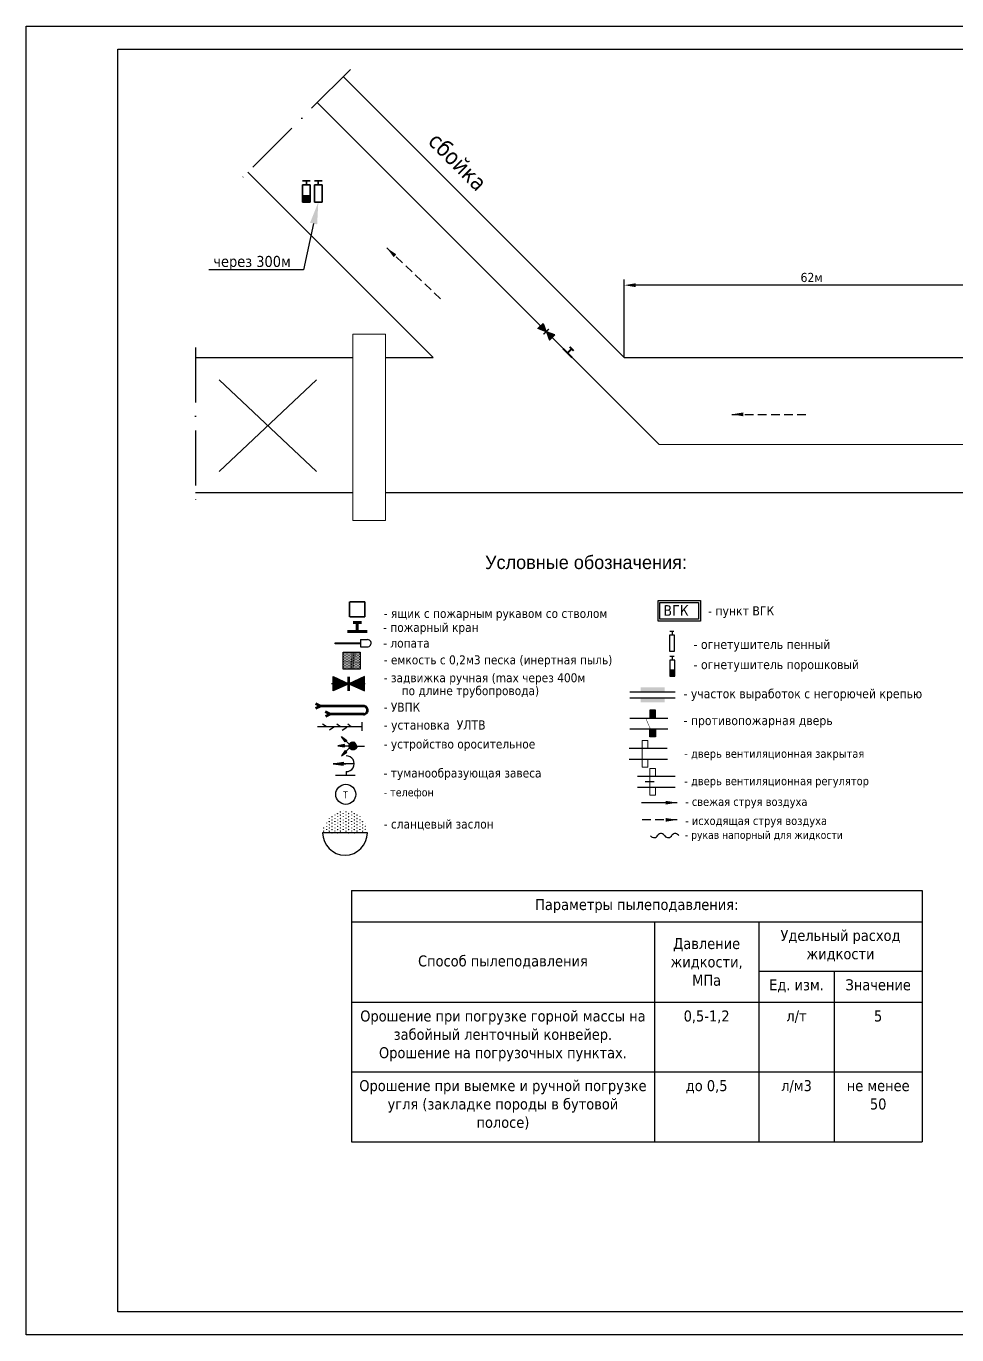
# Model space of a CAD drawing. Header units: millimetres. Extents: x -68401 to -62983, y -49823 to -45544.
# Drawn here: x -63791.2 to -63588.1, y -49774.5 to -49489.1 of the extents above; entities that cross this region are included whole.
import ezdxf
from ezdxf import colors
from ezdxf.entities.mleader import LeaderData, LeaderLine
from ezdxf.enums import TextEntityAlignment as Align
from ezdxf.math import Vec2, Vec3

# ---------------------------------------------------------------- set-up
doc = ezdxf.new("R2010")
doc.units = ezdxf.units.MM
doc.header["$PDMODE"] = 2
doc.header["$PDSIZE"] = 100
doc.linetypes.add('ACAD_ISO10W100', pattern=[18, 12, -3, 0, -3])
doc.linetypes.add('DASHED2', pattern=[9.525, 6.35, -3.175])
for name, color, linetype in [('0 @ 1', 7, 'Continuous'), ('01', 7, 'Continuous'), ('СХЕМАВЕНТИЛЯЦИИ', 7, 'Continuous')]:
    doc.layers.add(name, color=color, linetype=linetype)
doc.styles.get("Standard").update_dxf_attribs({"font": 'TAHOMA.TTF', "height": 2})
doc.styles.add('USER1', font='txt')
doc.styles.add('USER2', font='complex')
doc.styles.add('стиль', font='TAHOMA.TTF')
doc.dimstyles.new('25', dxfattribs={"dimtxt": 2.5, "dimasz": 2.5, "dimexe": 1.25, "dimexo": 0.625, "dimtad": 1, "dimdec": 0, "dimlfac": 25, "dimtxsty": 'Standard', "dimcen": 2.5, "dimadec": 0, "dimazin": 0, "dimtfac": 1, "dimtdec": 0, "dimtmove": 0, "dimatfit": 3, "dimfxl": 0, "dimarcsym": 0})

# ---------------------------------------------------------------- blocks, each defined once
blk = doc.blocks.new('пенный')
at = {"color": 7, "linetype": 'ACAD_ISO10W100'}
for p, q in [((563.16, -156.96), (562.48, -156.96)), ((562.48, -156.96), (562.48, -159.1)), ((562.51, -156.43), (563.08, -156.43)), ((562.82, -156.43), (562.82, -156.96)), ((563.16, -159.1), (563.16, -156.96)), ((562.48, -159.1), (563.16, -159.1))]:
    blk.add_line(p, q, dxfattribs=at)
blk = doc.blocks.new('УВПК')
at = {"color": 1, "lineweight": 60}
for p, q in [((692910, 316329), (692311, 316049)), ((692910, 316329), (692329, 316608)), ((698284, 316329), (692910, 316329)), ((694145, 315337), (693546, 315057)), ((694153, 315335), (693572, 315614)), ((698347, 315335), (694153, 315335))]:
    blk.add_line(p, q, dxfattribs=at)
blk.add_arc((698302, 315834), 497, 269.75242, 90.41934, dxfattribs=at)
blk = doc.blocks.new('Телефон')
at = {"color": 112, "linetype": 'Continuous'}
blk.add_circle((-148626, -33347), 1249, dxfattribs=at)
at = {"color": 112, "linetype": 'Continuous', "style": 'USER2', "text_generation_flag": 2}
blk.add_text('Т', height=900, rotation=0.46269, dxfattribs=at).set_placement((-148647, -33860), align=Align.CENTER)
blk = doc.blocks.new('кран ПП')
at = {"color": 0, "const_width": 2.7}
for points in [[(2014259.9, -242290.6), (2014268, -242290.6)], [(2014263.9, -242298.8), (2014263.9, -242291.3)], [(2014254.9, -242298.8), (2014273, -242298.8)]]:
    blk.add_lwpolyline(points, dxfattribs=at)
blk = doc.blocks.new('Задвижка 1')
for points in [[(2014250.1, -242399), (2014264.4, -242405.5), (2014250.1, -242412.1)], [(2014278.7, -242399), (2014264.5, -242405.5), (2014278.7, -242412.1)]]:
    blk.add_hatch(color=256).paths.add_polyline_path(points)
blk.add_line((2014279.5, -242405.6), (2014248.6, -242405.6))
at = {"const_width": 2.7}
blk.add_lwpolyline([(2014264.2, -242399.1), (2014264.2, -242412.1)], dxfattribs=at)
for points in [[(2014250.1, -242399), (2014264.4, -242405.5), (2014264.4, -242405.5), (2014250.1, -242412.1)], [(2014278.7, -242399), (2014264.5, -242405.5), (2014264.5, -242405.5), (2014278.7, -242412.1)]]:
    blk.add_lwpolyline(points, close=True)
blk = doc.blocks.new('Устр. оросительное')
for points in [[(2014260.61, -242464.8), (2014263.69, -242466.96), (2014262.74, -242467.89)], [(2014258.57, -242470.05), (2014262.26, -242470.71), (2014262.26, -242469.39)], [(2014260.61, -242475.86), (2014263.69, -242473.7), (2014262.74, -242472.77)]]:
    blk.add_hatch(color=5).paths.add_polyline_path(points)
h = blk.add_hatch(color=5)
edge = h.paths.add_edge_path()
edge.add_arc((2014267.24, -242470.17), 2.27, 0, 360)
at = {"color": 5}
for p, q in [((2014260.61, -242464.8), (2014265.13, -242469.35)), ((2014258.57, -242470.05), (2014264.98, -242470.05)), ((2014260.61, -242475.86), (2014265.13, -242471.31)), ((2014269.5, -242470.33), (2014273.76, -242470.33))]:
    blk.add_line(p, q, dxfattribs=at)
for points in [[(2014260.61, -242464.8), (2014263.69, -242466.96), (2014262.74, -242467.89), (2014260.61, -242464.8)], [(2014258.57, -242470.05), (2014262.26, -242470.71), (2014262.26, -242469.39), (2014258.57, -242470.05)], [(2014260.61, -242475.86), (2014263.69, -242473.7), (2014262.74, -242472.77), (2014260.61, -242475.86)]]:
    blk.add_lwpolyline(points, close=True, dxfattribs=at)
at = {"color": 5, "linetype": 'ACAD_ISO10W100', "lineweight": 30}
blk.add_circle((2014267.24, -242470.17), 2.27, dxfattribs=at)
blk = doc.blocks.new('Сланцевый заслон')
at = {"color": 249, "linetype": 'Continuous', "lineweight": 13}
for p, q in [((-454058, 105950), (-454050, 105950)), ((-453735, 105949), (-453690, 105948)), ((-453724, 105949), (-453731, 105961)), ((-453719, 105949), (-453718, 105966)), ((-453713, 105948), (-453713, 105971)), ((-453707, 105948), (-453707, 105966)), ((-453702, 105948), (-453694, 105961)), ((-453376, 105947), (-453331, 105947)), ((-453365, 105947), (-453372, 105959)), ((-453359, 105947), (-453359, 105965)), ((-453354, 105947), (-453353, 105969)), ((-453348, 105947), (-453348, 105965)), ((-453342, 105947), (-453335, 105959)), ((-453017, 105945), (-452990, 105945)), ((-453005, 105945), (-453013, 105958)), ((-453000, 105945), (-453000, 105963)), ((-452994, 105945), (-452994, 105967))]:
    blk.add_line(p, q, dxfattribs=at)
at = {"layer": '01', "color": 249, "linetype": 'Continuous'}
for p, q in [((-454276, 105640), (-454231, 105640)), ((-454265, 105640), (-454272, 105652)), ((-454259, 105640), (-454259, 105658)), ((-454254, 105640), (-454253, 105662)), ((-454248, 105640), (-454248, 105658)), ((-454242, 105640), (-454235, 105652)), ((-453917, 105638), (-453872, 105638)), ((-453905, 105638), (-453912, 105651)), ((-453900, 105638), (-453900, 105656)), ((-453894, 105638), (-453894, 105661)), ((-453889, 105638), (-453888, 105656)), ((-453883, 105638), (-453876, 105650)), ((-453557, 105637), (-453512, 105636)), ((-453546, 105636), (-453553, 105649)), ((-453540, 105636), (-453540, 105654)), ((-453535, 105636), (-453535, 105659)), ((-453529, 105636), (-453529, 105654)), ((-453524, 105636), (-453516, 105649)), ((-453198, 105635), (-453153, 105635)), ((-453187, 105635), (-453194, 105647)), ((-453181, 105635), (-453181, 105653)), ((-453175, 105635), (-453175, 105657)), ((-453170, 105635), (-453170, 105653)), ((-453164, 105635), (-453157, 105647)), ((-452988, 106184), (-453013, 101168)), ((-455360, 104400), (-455315, 104400)), ((-455349, 104400), (-455356, 104413)), ((-455343, 104400), (-455343, 104418)), ((-455338, 104400), (-455338, 104423)), ((-455332, 104400), (-455332, 104418)), ((-455326, 104400), (-455319, 104413)), ((-455182, 104088), (-455137, 104088)), ((-455179, 104711), (-455134, 104710)), ((-455171, 104088), (-455178, 104101)), ((-455168, 104711), (-455175, 104723)), ((-455165, 104088), (-455165, 104106)), ((-455162, 104711), (-455162, 104729)), ((-455160, 104088), (-455159, 104111)), ((-455156, 104711), (-455156, 104733)), ((-455154, 104088), (-455154, 104106)), ((-455151, 104711), (-455151, 104729)), ((-455148, 104088), (-455141, 104100)), ((-455145, 104711), (-455138, 104723)), ((-455001, 104399), (-454956, 104398)), ((-454998, 105021), (-454953, 105021)), ((-454990, 104399), (-454997, 104411)), ((-454987, 105021), (-454994, 105033)), ((-454984, 104398), (-454984, 104416)), ((-454981, 105021), (-454981, 105039)), ((-454978, 104398), (-454978, 104421)), ((-454975, 105021), (-454975, 105043)), ((-454973, 104398), (-454973, 104416)), ((-454970, 105021), (-454970, 105039)), ((-454967, 104398), (-454960, 104411)), ((-454964, 105021), (-454957, 105033)), ((-454823, 104086), (-454778, 104086)), ((-454820, 104709), (-454775, 104709)), ((-454811, 104086), (-454818, 104099)), ((-454817, 105331), (-454772, 105331)), ((-454808, 104709), (-454815, 104721)), ((-454805, 105331), (-454812, 105344)), ((-454806, 104086), (-454806, 104104)), ((-454803, 104709), (-454803, 104727)), ((-454800, 105331), (-454800, 105349)), ((-454800, 104086), (-454800, 104109)), ((-454797, 104709), (-454797, 104731)), ((-454795, 104086), (-454794, 104104)), ((-454794, 105331), (-454794, 105354)), ((-454791, 104709), (-454791, 104727)), ((-454789, 104086), (-454782, 104099)), ((-454788, 105331), (-454788, 105349)), ((-454786, 104709), (-454779, 104721)), ((-454783, 105331), (-454776, 105344)), ((-454641, 104397), (-454596, 104397)), ((-454638, 105019), (-454593, 105019)), ((-454630, 104397), (-454637, 104409)), ((-454627, 105019), (-454634, 105032)), ((-454625, 104397), (-454624, 104415)), ((-454622, 105019), (-454621, 105037)), ((-454619, 104397), (-454619, 104419)), ((-454616, 105019), (-454616, 105042)), ((-454613, 104397), (-454613, 104415)), ((-454610, 105019), (-454610, 105037)), ((-454608, 104397), (-454600, 104409)), ((-454605, 105019), (-454597, 105032)), ((-454463, 104085), (-454418, 104085)), ((-454460, 104707), (-454415, 104707)), ((-454452, 104085), (-454459, 104097)), ((-454457, 105330), (-454412, 105329)), ((-454449, 104707), (-454456, 104720)), ((-454446, 105330), (-454453, 105342)), ((-454446, 104085), (-454446, 104103)), ((-454443, 104707), (-454443, 104725)), ((-454441, 104085), (-454441, 104107)), ((-454440, 105330), (-454440, 105348)), ((-454438, 104707), (-454438, 104730)), ((-454435, 105330), (-454435, 105352)), ((-454435, 104085), (-454435, 104103)), ((-454432, 104707), (-454432, 104725)), ((-454430, 104085), (-454422, 104097)), ((-454429, 105330), (-454429, 105347)), ((-454427, 104707), (-454419, 104719)), ((-454423, 105329), (-454416, 105342)), ((-454282, 104395), (-454237, 104395)), ((-454279, 105018), (-454234, 105017)), ((-454271, 104395), (-454278, 104408)), ((-454268, 105017), (-454275, 105030)), ((-454265, 104395), (-454265, 104413)), ((-454262, 105017), (-454262, 105035)), ((-454260, 104395), (-454259, 104417)), ((-454257, 105017), (-454256, 105040)), ((-454254, 104395), (-454254, 104413)), ((-454251, 105017), (-454251, 105035)), ((-454248, 104395), (-454241, 104407)), ((-454245, 105017), (-454238, 105030)), ((-454104, 104083), (-454059, 104083)), ((-454101, 104705), (-454056, 104705)), ((-454093, 104083), (-454100, 104095)), ((-454098, 105328), (-454053, 105328)), ((-454090, 104705), (-454097, 104718)), ((-454087, 105328), (-454094, 105340)), ((-454087, 104083), (-454087, 104101)), ((-454084, 104705), (-454084, 104723)), ((-454081, 105328), (-454081, 105346)), ((-454081, 104083), (-454081, 104105)), ((-454078, 104705), (-454078, 104728)), ((-454076, 104083), (-454076, 104101)), ((-454075, 105328), (-454075, 105350)), ((-454073, 104705), (-454073, 104723)), ((-454070, 105328), (-454070, 105346)), ((-454070, 104083), (-454063, 104095)), ((-454067, 104705), (-454060, 104718)), ((-454064, 105328), (-454057, 105340)), ((-453923, 104393), (-453878, 104393)), ((-453920, 105016), (-453875, 105016)), ((-453911, 104393), (-453919, 104406)), ((-453908, 105016), (-453916, 105028)), ((-453906, 104393), (-453906, 104411)), ((-453903, 105016), (-453903, 105034)), ((-453900, 104393), (-453900, 104416)), ((-453897, 105016), (-453897, 105038)), ((-453895, 104393), (-453894, 104411)), ((-453892, 105016), (-453891, 105034)), ((-453889, 104393), (-453882, 104406)), ((-453886, 105016), (-453879, 105028)), ((-453744, 104081), (-453700, 104081)), ((-453741, 104704), (-453697, 104703)), ((-453733, 104081), (-453740, 104094)), ((-453738, 105326), (-453694, 105326)), ((-453730, 104704), (-453737, 104716)), ((-453727, 105326), (-453734, 105339)), ((-453728, 104081), (-453728, 104099)), ((-453725, 104704), (-453725, 104722)), ((-453722, 105326), (-453721, 105344)), ((-453722, 104081), (-453722, 104104)), ((-453719, 104704), (-453719, 104726)), ((-453716, 105326), (-453716, 105348)), ((-453716, 104081), (-453716, 104099)), ((-453713, 104704), (-453713, 104722)), ((-453711, 104081), (-453704, 104093)), ((-453710, 105326), (-453710, 105344)), ((-453708, 104704), (-453701, 104716)), ((-453705, 105326), (-453697, 105338)), ((-453563, 104392), (-453518, 104391)), ((-453560, 105014), (-453515, 105014)), ((-453552, 104392), (-453559, 104404)), ((-453549, 105014), (-453556, 105026)), ((-453546, 104392), (-453546, 104409)), ((-453543, 105014), (-453543, 105032)), ((-453541, 104391), (-453541, 104414)), ((-453538, 105014), (-453538, 105036)), ((-453535, 104391), (-453535, 104409)), ((-453532, 105014), (-453532, 105032)), ((-453530, 104391), (-453522, 104404)), ((-453527, 105014), (-453519, 105026)), ((-453385, 104079), (-453340, 104079)), ((-453382, 104702), (-453337, 104702)), ((-453374, 104079), (-453381, 104092)), ((-453379, 105324), (-453334, 105324)), ((-453371, 104702), (-453378, 104714)), ((-453368, 105324), (-453375, 105337)), ((-453368, 104079), (-453368, 104097)), ((-453365, 104702), (-453365, 104720)), ((-453363, 104079), (-453363, 104102)), ((-453362, 105324), (-453362, 105342)), ((-453360, 104702), (-453360, 104724)), ((-453357, 105324), (-453356, 105347)), ((-453357, 104079), (-453357, 104097)), ((-453354, 104702), (-453354, 104720)), ((-453351, 105324), (-453351, 105342)), ((-453351, 104079), (-453344, 104092)), ((-453348, 104702), (-453341, 104714)), ((-453345, 105324), (-453338, 105337)), ((-453204, 104390), (-453159, 104390)), ((-453201, 105012), (-453156, 105012)), ((-453193, 104390), (-453200, 104402)), ((-453190, 105012), (-453197, 105025)), ((-453187, 104390), (-453187, 104408)), ((-453184, 105012), (-453184, 105030)), ((-453181, 104390), (-453181, 104412)), ((-453178, 105012), (-453178, 105035)), ((-453176, 104390), (-453176, 104408)), ((-453173, 105012), (-453173, 105030)), ((-453170, 104390), (-453163, 104402)), ((-453167, 105012), (-453160, 105025)), ((-453026, 104078), (-452999, 104078)), ((-453023, 104700), (-452996, 104700)), ((-453014, 104078), (-453022, 104090)), ((-453020, 105323), (-452993, 105323)), ((-453011, 104700), (-453019, 104713)), ((-453008, 105323), (-453016, 105335)), ((-453009, 104078), (-453009, 104096)), ((-453006, 104700), (-453006, 104718)), ((-453003, 105323), (-453003, 105341)), ((-453003, 104078), (-453003, 104100)), ((-453000, 104700), (-453000, 104723)), ((-452997, 105323), (-452997, 105345)), ((-455500, 103467), (-455499, 103467)), ((-455366, 103155), (-455321, 103155)), ((-455363, 103778), (-455318, 103778)), ((-455355, 103155), (-455362, 103168)), ((-455352, 103778), (-455359, 103790)), ((-455349, 103155), (-455349, 103173)), ((-455346, 103778), (-455346, 103796)), ((-455344, 103155), (-455344, 103178)), ((-455341, 103778), (-455341, 103800)), ((-455338, 103155), (-455338, 103173)), ((-455335, 103778), (-455335, 103796)), ((-455333, 103155), (-455325, 103168)), ((-455329, 103778), (-455322, 103790)), ((-455188, 102843), (-455143, 102843)), ((-455185, 103466), (-455140, 103466)), ((-455177, 102843), (-455184, 102856)), ((-455174, 103466), (-455181, 103478)), ((-455171, 102843), (-455171, 102861)), ((-455168, 103466), (-455168, 103484)), ((-455166, 102843), (-455165, 102866)), ((-455163, 103466), (-455162, 103488)), ((-455160, 102843), (-455160, 102861)), ((-455157, 103466), (-455157, 103484)), ((-455154, 102843), (-455147, 102856)), ((-455151, 103466), (-455144, 103478)), ((-455007, 103154), (-454962, 103153)), ((-455004, 103776), (-454959, 103776)), ((-454996, 103154), (-455003, 103166)), ((-454993, 103776), (-455000, 103789)), ((-454990, 103154), (-454990, 103172)), ((-454987, 103776), (-454987, 103794)), ((-454984, 103154), (-454984, 103176)), ((-454981, 103776), (-454981, 103798)), ((-454979, 103154), (-454979, 103171)), ((-454976, 103776), (-454976, 103794)), ((-454973, 103153), (-454966, 103166)), ((-454970, 103776), (-454963, 103788)), ((-454829, 102842), (-454784, 102841)), ((-454826, 103464), (-454781, 103464)), ((-454817, 102842), (-454825, 102854)), ((-454814, 103464), (-454822, 103476)), ((-454812, 102841), (-454812, 102859)), ((-454809, 103464), (-454809, 103482)), ((-454806, 102841), (-454806, 102864)), ((-454803, 103464), (-454803, 103486)), ((-454801, 102841), (-454800, 102859)), ((-454798, 103464), (-454797, 103482)), ((-454795, 102841), (-454788, 102854)), ((-454792, 103464), (-454785, 103476)), ((-454647, 103152), (-454603, 103152)), ((-454644, 103774), (-454599, 103774)), ((-454636, 103152), (-454643, 103164)), ((-454633, 103774), (-454640, 103787)), ((-454631, 103152), (-454631, 103170)), ((-454628, 103774), (-454627, 103792)), ((-454625, 103152), (-454625, 103174)), ((-454622, 103774), (-454622, 103797)), ((-454619, 103152), (-454619, 103170)), ((-454616, 103774), (-454616, 103792)), ((-454614, 103152), (-454607, 103164)), ((-454611, 103774), (-454603, 103787)), ((-454469, 102840), (-454424, 102840)), ((-454466, 103462), (-454421, 103462)), ((-454458, 102840), (-454465, 102852)), ((-454455, 103462), (-454462, 103475)), ((-454452, 102840), (-454452, 102858)), ((-454449, 103462), (-454449, 103480)), ((-454447, 102840), (-454447, 102862)), ((-454444, 103462), (-454444, 103485)), ((-454441, 102840), (-454441, 102858)), ((-454438, 103462), (-454438, 103480)), ((-454436, 102840), (-454428, 102852)), ((-454433, 103462), (-454425, 103475)), ((-454288, 103150), (-454243, 103150)), ((-454285, 103773), (-454240, 103772)), ((-454277, 103150), (-454284, 103163)), ((-454274, 103773), (-454281, 103785)), ((-454271, 103150), (-454271, 103168)), ((-454268, 103773), (-454268, 103791)), ((-454266, 103150), (-454265, 103173)), ((-454263, 103773), (-454262, 103795)), ((-454260, 103150), (-454260, 103168)), ((-454257, 103772), (-454257, 103790)), ((-454254, 103150), (-454247, 103162)), ((-454251, 103772), (-454244, 103785)), ((-454110, 102838), (-454065, 102838)), ((-454107, 103461), (-454062, 103460)), ((-454099, 102838), (-454106, 102850)), ((-454096, 103460), (-454103, 103473)), ((-454093, 102838), (-454093, 102856)), ((-454090, 103460), (-454090, 103478)), ((-454087, 102838), (-454087, 102860)), ((-454084, 103460), (-454084, 103483)), ((-454082, 102838), (-454082, 102856)), ((-454079, 103460), (-454079, 103478)), ((-454076, 102838), (-454069, 102850)), ((-454073, 103460), (-454066, 103473)), ((-453929, 103148), (-453884, 103148)), ((-453926, 103771), (-453881, 103771)), ((-453917, 103148), (-453925, 103161)), ((-453914, 103771), (-453922, 103783)), ((-453912, 103148), (-453912, 103166)), ((-453909, 103771), (-453909, 103789)), ((-453906, 103148), (-453906, 103171)), ((-453903, 103771), (-453903, 103793)), ((-453901, 103148), (-453901, 103166)), ((-453898, 103771), (-453898, 103789)), ((-453895, 103148), (-453888, 103161)), ((-453892, 103771), (-453885, 103783)), ((-453751, 102836), (-453706, 102836)), ((-453747, 103459), (-453703, 103459)), ((-453739, 102836), (-453746, 102849)), ((-453736, 103459), (-453743, 103471)), ((-453734, 102836), (-453734, 102854)), ((-453731, 103459), (-453731, 103477)), ((-453728, 102836), (-453728, 102859)), ((-453725, 103459), (-453725, 103481)), ((-453722, 102836), (-453722, 102854)), ((-453719, 103459), (-453719, 103477)), ((-453717, 102836), (-453710, 102849)), ((-453714, 103459), (-453707, 103471)), ((-453569, 103147), (-453524, 103146)), ((-453566, 103769), (-453521, 103769)), ((-453558, 103147), (-453565, 103159)), ((-453555, 103769), (-453562, 103782)), ((-453552, 103147), (-453552, 103165)), ((-453549, 103769), (-453549, 103787)), ((-453547, 103147), (-453547, 103169)), ((-453544, 103769), (-453544, 103791)), ((-453541, 103147), (-453541, 103165)), ((-453538, 103769), (-453538, 103787)), ((-453536, 103147), (-453528, 103159)), ((-453533, 103769), (-453525, 103781)), ((-453391, 102835), (-453346, 102834)), ((-453388, 103457), (-453343, 103457)), ((-453380, 102835), (-453387, 102847)), ((-453377, 103457), (-453384, 103469)), ((-453374, 102834), (-453374, 102852)), ((-453371, 103457), (-453371, 103475)), ((-453369, 102834), (-453369, 102857)), ((-453366, 103457), (-453366, 103479)), ((-453363, 102834), (-453363, 102852)), ((-453360, 103457), (-453360, 103475)), ((-453357, 102834), (-453350, 102847)), ((-453354, 103457), (-453347, 103469)), ((-453210, 103145), (-453165, 103145)), ((-453207, 103767), (-453162, 103767)), ((-453199, 103145), (-453206, 103157)), ((-453196, 103767), (-453203, 103780)), ((-453193, 103145), (-453193, 103163)), ((-453190, 103767), (-453190, 103785)), ((-453187, 103145), (-453187, 103167)), ((-453184, 103767), (-453184, 103790)), ((-453182, 103145), (-453182, 103163)), ((-453179, 103767), (-453179, 103785)), ((-453176, 103145), (-453169, 103157)), ((-453173, 103767), (-453166, 103780)), ((-453032, 102833), (-453005, 102833)), ((-453029, 103455), (-453002, 103455)), ((-453021, 102833), (-453028, 102845)), ((-453018, 103455), (-453025, 103468)), ((-453015, 102833), (-453015, 102851)), ((-453012, 103455), (-453012, 103473)), ((-453009, 102833), (-453009, 102855)), ((-453006, 103455), (-453006, 103478)), ((-455010, 102531), (-454965, 102531)), ((-454999, 102531), (-455006, 102544)), ((-454993, 102531), (-454993, 102549)), ((-454987, 102531), (-454987, 102554)), ((-454982, 102531), (-454982, 102549)), ((-454976, 102531), (-454969, 102543)), ((-454832, 102219), (-454787, 102219)), ((-454820, 102219), (-454828, 102232)), ((-454815, 102219), (-454815, 102237)), ((-454809, 102219), (-454809, 102241)), ((-454804, 102219), (-454804, 102237)), ((-454798, 102219), (-454791, 102231)), ((-454653, 101907), (-454609, 101907)), ((-454650, 102529), (-454606, 102529)), ((-454642, 101907), (-454649, 101919)), ((-454639, 102529), (-454646, 102542)), ((-454637, 101907), (-454637, 101925)), ((-454634, 102529), (-454634, 102547)), ((-454631, 101907), (-454631, 101929)), ((-454628, 102529), (-454628, 102552)), ((-454625, 101907), (-454625, 101925)), ((-454622, 102529), (-454622, 102547)), ((-454620, 101907), (-454613, 101919)), ((-454617, 102529), (-454610, 102542)), ((-454472, 102217), (-454427, 102217)), ((-454461, 102217), (-454468, 102230)), ((-454455, 102217), (-454455, 102235)), ((-454450, 102217), (-454450, 102240)), ((-454444, 102217), (-454444, 102235)), ((-454439, 102217), (-454431, 102230)), ((-454294, 101905), (-454249, 101905)), ((-454291, 102528), (-454246, 102527)), ((-454283, 101905), (-454290, 101918)), ((-454280, 102528), (-454287, 102540)), ((-454277, 101905), (-454277, 101923)), ((-454274, 102528), (-454274, 102546)), ((-454272, 101905), (-454272, 101928)), ((-454269, 102528), (-454269, 102550)), ((-454266, 101905), (-454266, 101923)), ((-454263, 102528), (-454263, 102546)), ((-454260, 101905), (-454253, 101918)), ((-454257, 102528), (-454250, 102540)), ((-454116, 101593), (-454071, 101593)), ((-454113, 102216), (-454068, 102215)), ((-454105, 101593), (-454112, 101606)), ((-454102, 102216), (-454109, 102228)), ((-454099, 101593), (-454099, 101611)), ((-454096, 102216), (-454096, 102234)), ((-454093, 101593), (-454093, 101616)), ((-454090, 102216), (-454090, 102238)), ((-454088, 101593), (-454088, 101611)), ((-454085, 102215), (-454085, 102233)), ((-454082, 101593), (-454075, 101605)), ((-454079, 102215), (-454072, 102228)), ((-453935, 101904), (-453890, 101903)), ((-453932, 102526), (-453887, 102526)), ((-453924, 101903), (-453931, 101916)), ((-453920, 102526), (-453928, 102538)), ((-453918, 101903), (-453918, 101921)), ((-453915, 102526), (-453915, 102544)), ((-453912, 101903), (-453912, 101926)), ((-453909, 102526), (-453909, 102548)), ((-453907, 101903), (-453907, 101921)), ((-453904, 102526), (-453904, 102544)), ((-453901, 101903), (-453894, 101916)), ((-453898, 102526), (-453891, 102538)), ((-453757, 101591), (-453712, 101591)), ((-453754, 102214), (-453709, 102214)), ((-453745, 101591), (-453752, 101604)), ((-453742, 102214), (-453749, 102226)), ((-453740, 101591), (-453740, 101609)), ((-453737, 102214), (-453737, 102232)), ((-453734, 101591), (-453734, 101614)), ((-453731, 102214), (-453731, 102236)), ((-453728, 101591), (-453728, 101609)), ((-453725, 102214), (-453725, 102232)), ((-453723, 101591), (-453716, 101604)), ((-453720, 102214), (-453713, 102226)), ((-453578, 101279), (-453533, 101279)), ((-453575, 101902), (-453530, 101902)), ((-453567, 101279), (-453574, 101292)), ((-453572, 102524), (-453527, 102524)), ((-453564, 101902), (-453571, 101914)), ((-453561, 102524), (-453568, 102537)), ((-453562, 101279), (-453561, 101297)), ((-453559, 101902), (-453558, 101920)), ((-453556, 101279), (-453556, 101302)), ((-453555, 102524), (-453555, 102542)), ((-453553, 101902), (-453553, 101924)), ((-453550, 102524), (-453550, 102547)), ((-453550, 101279), (-453550, 101297)), ((-453547, 101902), (-453547, 101920)), ((-453545, 101279), (-453537, 101292)), ((-453544, 102524), (-453544, 102542)), ((-453542, 101902), (-453534, 101914)), ((-453539, 102524), (-453531, 102536)), ((-453397, 101590), (-453352, 101589)), ((-453394, 102212), (-453349, 102212)), ((-453386, 101590), (-453393, 101602)), ((-453383, 102212), (-453390, 102225)), ((-453380, 101590), (-453380, 101608)), ((-453377, 102212), (-453377, 102230)), ((-453375, 101590), (-453375, 101612)), ((-453372, 102212), (-453372, 102234)), ((-453369, 101590), (-453369, 101607)), ((-453366, 102212), (-453366, 102230)), ((-453363, 101590), (-453356, 101602)), ((-453360, 102212), (-453353, 102224)), ((-453219, 101278), (-453174, 101277)), ((-453216, 101900), (-453171, 101900)), ((-453208, 101278), (-453215, 101290)), ((-453213, 102522), (-453168, 102522)), ((-453205, 101900), (-453212, 101912)), ((-453202, 102522), (-453209, 102535)), ((-453202, 101277), (-453202, 101295)), ((-453199, 101900), (-453199, 101918)), ((-453197, 101277), (-453196, 101300)), ((-453196, 102522), (-453196, 102540)), ((-453194, 101900), (-453193, 101922)), ((-453191, 102522), (-453190, 102545)), ((-453191, 101277), (-453191, 101295)), ((-453188, 101900), (-453188, 101918)), ((-453185, 102522), (-453185, 102540)), ((-453185, 101277), (-453178, 101290)), ((-453182, 101900), (-453175, 101912)), ((-453179, 102522), (-453172, 102535)), ((-453038, 101588), (-453011, 101588)), ((-453035, 102210), (-453008, 102210)), ((-453027, 101588), (-453034, 101600)), ((-453024, 102210), (-453031, 102223)), ((-453021, 101588), (-453021, 101606)), ((-453018, 102210), (-453018, 102228)), ((-453015, 101588), (-453015, 101610)), ((-453012, 102210), (-453012, 102233))]:
    blk.add_line(p, q, dxfattribs=at)
blk.add_arc((-453001, 103676), 2508, 89.72167, 269.72167, dxfattribs=at)
blk = doc.blocks.new('УЛТВ')
at = {"color": 5, "linetype": 'ACAD_ISO10W100'}
for p, q in [((556.39, -119.06), (564.31, -119.06)), ((557.28, -118.53), (557.92, -118.98)), ((558.52, -119.65), (559.34, -119.09)), ((559.86, -118.57), (560.5, -119.02)), ((560.83, -119.69), (561.66, -119.13)), ((561.8, -118.57), (562.44, -119.02)), ((564.31, -118.29), (564.31, -119.82))]:
    blk.add_line(p, q, dxfattribs=at)
blk = doc.blocks.new('порошковый')
at = {"lineweight": 15, "ltscale": 0.3}
blk.add_hatch(color=7, dxfattribs=at).paths.add_polyline_path([(563.03, -161.83), (562.35, -161.83), (562.35, -162.71), (563.03, -162.71)])
at = {"color": 7, "linetype": 'ACAD_ISO10W100'}
for p, q in [((563.03, -160.56), (562.35, -160.56)), ((562.35, -160.56), (562.35, -162.71)), ((562.37, -160.04), (562.95, -160.04)), ((562.69, -160.04), (562.69, -160.56)), ((563.03, -162.71), (563.03, -160.56)), ((562.35, -162.71), (563.03, -162.71))]:
    blk.add_line(p, q, dxfattribs=at)
at = {"color": 7}
blk.add_line((562.35, -161.83), (563.03, -161.83), dxfattribs=at)
blk = doc.blocks.new('Ящик с песком')
at = {"layer": '01', "linetype": 'Continuous'}
h = blk.add_hatch(dxfattribs=at)
h.set_pattern_fill('DOTS', color=40, scale=2000, angle=-127.99331, style=0)
h.set_pattern_definition([(3e-15, (6e-11, 1e-11), (62.5, 125), [0, -125])])
h.paths.add_polyline_path([(-154644, -26983), (-153011, -26978), (-153006, -28611), (-154639, -28616)])
at = {"color": 1}
for p, q in [((-154644, -26983), (-153011, -26978)), ((-154639, -28616), (-154644, -26983)), ((-153011, -26978), (-153006, -28611)), ((-153006, -28611), (-154639, -28616))]:
    blk.add_line(p, q, dxfattribs=at)
blk = doc.blocks.new('Туманообразующая')
h = blk.add_hatch(color=5)
h.set_gradient(color1=(0, 0, 255), color2=(0, 0, 230), one_color=1, tint=0.45)
h.paths.add_polyline_path([(-63551.08, -49427.37), (-63551.08, -49427.81), (-63553.87, -49427.83)])
h = blk.add_hatch(color=5)
h.set_gradient(color1=(0, 0, 255), one_color=1, tint=1)
h.paths.add_polyline_path([(-63553.87, -49427.83), (-63551.08, -49427.82), (-63551.08, -49428.24)])
h = blk.add_hatch(color=5)
h.set_gradient(color1=(0, 0, 255), color2=(0, 0, 230), one_color=1, tint=0.45)
h.paths.add_polyline_path([(-63553.87, -49427.83), (-63551.08, -49427.82), (-63551.08, -49428.24)])
at = {"color": 5}
for p, q in [((-63553.87, -49427.83), (-63551.08, -49427.37)), ((-63553.87, -49427.83), (-63550.47, -49427.81)), ((-63551.08, -49427.81), (-63553.87, -49427.83)), ((-63553.87, -49427.83), (-63551.08, -49428.24)), ((-63548.23, -49427.81), (-63552.7, -49427.82)), ((-63551.08, -49427.81), (-63551.08, -49427.37)), ((-63550.47, -49427.81), (-63550.47, -49427.81))]:
    blk.add_line(p, q, dxfattribs=at)
at = {"color": 5, "lineweight": 25}
for p, q in [((-63547.99, -49431.02), (-63553.28, -49431.02)), ((-63550.41, -49429.92), (-63550.41, -49430.96))]:
    blk.add_line(p, q, dxfattribs=at)
at = {"color": 5}
blk.add_arc((-63550.34, -49427.81), 2.11, 268.0549, 92.1835, dxfattribs=at)
blk = doc.blocks.new('*T922')
at = {"color": 0, "linetype": 'ByBlock', "lineweight": -2, "ltscale": 0.3}
for p, q in [((0, 0), (124.53, 0)), ((0, 0), (0, -54.81)), ((124.53, 0), (124.53, -54.81)), ((0, -6.8), (124.53, -6.8)), ((66.14, -6.8), (66.14, -54.81)), ((88.89, -6.8), (88.89, -54.81)), ((88.89, -17.57), (124.53, -17.57)), ((105.32, -17.57), (105.32, -54.81)), ((0, -24.37), (124.53, -24.37)), ((0, -39.56), (124.53, -39.56)), ((0, -54.81), (124.53, -54.81))]:
    blk.add_line(p, q, dxfattribs=at)
at = {"color": 0, "lineweight": 15, "ltscale": 0.3, "char_height": 2.4}
for s, insert, width, attachment_point in [('Параметры пылеподавления: ', (62.27, -3.4), 120.9334, 5), ('Удельный расход жидкости ', (106.71, -8.6), 32.0437, 2), ('Давление жидкости, МПа', (77.51, -15.59), 19.1545, 5), ('Способ пылеподавления    ', (33.07, -15.59), 62.5353, 5), ('Ед. изм. ', (97.11, -19.37), 12.834, 2), ('Значение', (114.93, -19.37), 15.6097, 2), ('Орошение при погрузке горной массы на забойный ленточный конвейер. Орошение на погрузочных пунктах.', (33.07, -26.17), 62.5353, 2), ('0,5-1,2', (77.51, -26.17), 19.1545, 2), ('л/т', (97.11, -26.17), 12.834, 2), ('5', (114.93, -26.17), 15.6097, 2)]:
    blk.add_mtext(s, dxfattribs=dict(at, insert=insert, width=width, attachment_point=attachment_point))
at = {"color": 0, "lineweight": 15, "char_height": 2.4, "attachment_point": 2}
for s, insert, width in [('Орошение при выемке и ручной погрузке угля (закладке породы в бутовой полосе)', (33.07, -41.36), 62.5353), ('до 0,5', (77.51, -41.36), 19.1545), ('л/м3', (97.11, -41.36), 12.834), ('не менее 50 ', (114.93, -41.36), 15.6097)]:
    blk.add_mtext(s, dxfattribs=dict(at, insert=insert, width=width))
blk = doc.blocks.new('*D932')
at = {"color": 0, "linetype": 'ByBlock', "lineweight": -2, "ltscale": 0.3}
for p, q in [((-63660.71, -49561.32), (-63660.71, -49544.3)), ((-63578.97, -49580.34), (-63578.97, -49544.3)), ((-63581.47, -49545.55), (-63658.21, -49545.55))]:
    blk.add_line(p, q, dxfattribs=at)
at = {"color": 0, "lineweight": 15, "ltscale": 0.3}
for points in [[(-63658.21, -49545.14), (-63658.21, -49545.97), (-63660.71, -49545.55)], [(-63581.47, -49545.14), (-63581.47, -49545.97), (-63578.97, -49545.55)]]:
    blk.add_solid(points, dxfattribs=at)
at = {"layer": 'Defpoints', "color": 0, "lineweight": 15, "ltscale": 0.3}
for p in [(-63660.71, -49545.55), (-63660.71, -49561.32), (-63578.97, -49580.34)]:
    blk.add_point(p, dxfattribs=at)
at = {"color": 0, "lineweight": 15, "ltscale": 0.3, "insert": (-63619.84, -49543.89), "char_height": 2, "attachment_point": 5}
blk.add_mtext('62м', dxfattribs=at)
blk = doc.blocks.new('ВГК')
at = {"color": 7, "linetype": 'Continuous'}
for points in [[(1669139, -274872), (1672975, -274872), (1672975, -276734), (1669139, -276734)], [(1669285, -275054), (1672793, -275054), (1672793, -276551), (1669285, -276551)]]:
    blk.add_lwpolyline(points, close=True, dxfattribs=at)
blk.add_text('ВГК', height=960, rotation=0.04309, dxfattribs=at).set_placement((1669620, -276253))

msp = doc.modelspace()

# ---------------------------------------------------------------- hatches: boundary and pattern name
for color, points in [(7, [(-63730.869, -49526.08), (-63730.869, -49527.443), (-63729.228, -49527.443), (-63729.228, -49526.08)]), (256, [(-63655.139, -49639.966), (-63653.904, -49639.966), (-63653.904, -49638.224), (-63655.139, -49638.224)]), (256, [(-63655.139, -49642.292), (-63653.904, -49642.292), (-63653.904, -49644.034), (-63655.139, -49644.034)])]:
    msp.add_hatch(color=color).paths.add_polyline_path(points)

# ---------------------------------------------------------------- linework, layer by layer
for p, q in [((-63791.168, -49489.061), (-62983.011, -49489.061)), ((-63791.168, -49774.493), (-63791.168, -49489.061)), ((-63771.168, -49494.061), (-62988.011, -49494.061)), ((-63771.168, -49769.493), (-63771.168, -49494.061)), ((-63721.986, -49500.048), (-63660.709, -49561.325)), ((-63702.409, -49561.325), (-63742.836, -49520.898)), ((-63754.23, -49561.325), (-63719.894, -49561.325)), ((-63738.39, -49561.325), (-63719.894, -49561.325)), ((-63712.754, -49561.325), (-63702.409, -49561.325)), ((-63712.754, -49561.325), (-63702.409, -49561.325)), ((-63660.709, -49561.325), (-63619.578, -49561.325)), ((-63619.578, -49561.325), (-63301.251, -49561.325)), ((-63719.894, -49590.811), (-63754.23, -49590.811)), ((-63619.578, -49590.811), (-63712.754, -49590.811)), ((-63430.262, -49590.811), (-63619.578, -49590.811)), ((-63654.163, -49653.877), (-63656.115, -49653.877)), ((-62988.011, -49769.493), (-63771.168, -49769.493)), ((-62983.011, -49774.493), (-63791.168, -49774.493))]:
    msp.add_line(p, q)
at = {"color": 7, "linetype": 'ACAD_ISO10W100'}
for p, q in [((-63720.433, -49498.494), (-63745.142, -49523.203)), ((-63754.23, -49559.128), (-63754.23, -49594.072))]:
    msp.add_line(p, q, dxfattribs=at)
at = {"color": 1, "lineweight": 15}
for p, q in [((-63727.677, -49505.738), (-63653.08, -49580.335)), ((-63653.08, -49580.335), (-63619.578, -49580.335)), ((-63619.578, -49580.335), (-63479.038, -49580.339))]:
    msp.add_line(p, q, dxfattribs=at)
at = {"color": 7, "lineweight": 35}
for p, q in [((-63730.869, -49522.775), (-63729.228, -49522.775)), ((-63730.869, -49523.69), (-63729.228, -49523.69)), ((-63730.869, -49527.443), (-63730.869, -49523.69)), ((-63730.048, -49523.69), (-63730.048, -49522.775)), ((-63729.228, -49527.443), (-63729.228, -49523.69)), ((-63728.254, -49522.763), (-63726.613, -49522.763)), ((-63728.254, -49523.678), (-63726.613, -49523.678)), ((-63728.254, -49527.431), (-63728.254, -49523.678)), ((-63727.434, -49523.678), (-63727.434, -49522.763)), ((-63726.613, -49527.431), (-63726.613, -49523.678)), ((-63730.869, -49526.08), (-63729.228, -49526.08)), ((-63730.869, -49527.443), (-63729.228, -49527.443)), ((-63728.254, -49527.431), (-63726.613, -49527.431)), ((-63720.617, -49617.909), (-63720.617, -49614.603)), ((-63717.28, -49614.584), (-63720.586, -49614.584)), ((-63717.311, -49617.909), (-63717.311, -49614.603)), ((-63717.28, -49617.909), (-63720.586, -49617.909))]:
    msp.add_line(p, q, dxfattribs=at)
at = {"color": 7, "lineweight": 30}
for p, q in [((-63718.263, -49622.851), (-63718.263, -49623.525)), ((-63718.263, -49622.851), (-63716.7, -49622.851)), ((-63718.263, -49623.77), (-63718.263, -49624.444)), ((-63718.263, -49624.444), (-63716.764, -49624.444))]:
    msp.add_line(p, q, dxfattribs=at)
at = {"color": 7}
for p, q in [((-63659.473, -49634.248), (-63649.571, -49634.248)), ((-63659.473, -49635.525), (-63649.571, -49635.525)), ((-63659.473, -49639.966), (-63651.204, -49639.966)), ((-63659.473, -49642.292), (-63651.204, -49642.292)), ((-63659.629, -49648.905), (-63651.248, -49648.905)), ((-63657.839, -49655.039), (-63649.571, -49655.039))]:
    msp.add_line(p, q, dxfattribs=at)
msp.add_lwpolyline([(-63730.869, -49526.08), (-63730.869, -49527.443), (-63729.228, -49527.443), (-63729.228, -49526.08), (-63730.869, -49526.08)], dxfattribs=at)
at = {"color": 7, "lineweight": 15}
msp.add_lwpolyline([(-63719.894, -49556.224), (-63712.754, -49556.224), (-63712.754, -49596.861), (-63719.894, -49596.861)], close=True, dxfattribs=at)
for points in [[(-63749.049, -49566.193), (-63727.827, -49586.214)], [(-63727.827, -49566.193), (-63749.049, -49586.214)]]:
    msp.add_lwpolyline(points, dxfattribs=at)
at = {"color": 7, "lineweight": 30}
msp.add_lwpolyline([(-63723.749, -49623.525), (-63718.263, -49623.525), (-63718.263, -49623.77), (-63723.749, -49623.77)], close=True, dxfattribs=at)
for points in [[(-63655.139, -49639.966), (-63653.904, -49639.966), (-63653.904, -49638.224), (-63655.139, -49638.224)], [(-63655.139, -49642.292), (-63653.904, -49642.292), (-63653.904, -49644.034), (-63655.139, -49644.034)]]:
    msp.add_lwpolyline(points, close=True)
at = {"const_width": 0.101}
msp.add_lwpolyline([(-63654.988, -49642.335), (-63655.921, -49640.209)], dxfattribs=at)
at = {"color": 7, "lineweight": 15, "ltscale": 0.3}
for points in [[(-63655.582, -49646.579), (-63655.582, -49644.837), (-63656.816, -49644.837), (-63656.816, -49650.647), (-63655.582, -49650.647), (-63655.582, -49648.905)], [(-63653.904, -49652.714), (-63653.904, -49650.972), (-63655.139, -49650.972), (-63655.139, -49656.781), (-63653.904, -49656.781), (-63653.904, -49655.039)]]:
    msp.add_lwpolyline(points, dxfattribs=at)
at = {"color": 7, "lineweight": 30}
msp.add_arc((-63716.717, -49623.648), 0.797, 266.66387, 88.7436, dxfattribs=at)
at = {"color": 1, "lineweight": 30}
for centre, radius, start, end in [((-63654.214, -49665.132), 0.918, 217.56099, 335.69133), ((-63652.668, -49666.059), 0.897, 24.15342, 142.28376), ((-63651.122, -49665.132), 0.918, 217.56099, 335.69133), ((-63649.575, -49666.059), 0.897, 24.15342, 142.28376)]:
    msp.add_arc(centre, radius, start, end, dxfattribs=at)
at = {"color": 7}
for points in [[(-63657.133, -49633.243), (-63657.133, -49634.248), (-63651.911, -49633.243), (-63651.911, -49634.248)], [(-63657.133, -49635.525), (-63657.133, -49636.529), (-63651.911, -49635.525), (-63651.911, -49636.529)]]:
    msp.add_trace(points, dxfattribs=at)
at = {"layer": 'СХЕМАВЕНТИЛЯЦИИ'}
for p, q in [((-63651.36, -49646.579), (-63659.629, -49646.579)), ((-63649.571, -49652.714), (-63657.839, -49652.714))]:
    msp.add_line(p, q, dxfattribs=at)

# ---------------------------------------------------------------- block references
for name, p, xscale, yscale, zscale, rotation in [('Задвижка 1', (-219612.243, 149045.208), 0.1244595456452982, 0.1244595456046227, 0.1244595456, 315), ('кран ПП', (-258602.944, 198679.003), 0.1555744320534072, 0.1555744320066879, 0.155574432, 314.9999999990526), ('Сланцевый заслон', (-63918.771, -50548.461), 0.00194788960409846, 0.001947890046722023, 0.001947889944000001, 270.3109243761824)]:
    msp.add_blockref(name, p, dxfattribs=dict(xscale=xscale, yscale=yscale, zscale=zscale, rotation=rotation))
for name, p, xscale, yscale, zscale in [('ВГК', (-67693.182, -48949.046), 0.002420330703898799, 0.002420330543827731, 0.002420330565288824), ('кран ПП', (-542786.622, 8006.703), 0.2378376000797289, 0.2378376000087883, 0.2378376), ('пенный', (-64576.993, -49363.417), 1.646568000000116, 1.646568000000116, 1.646568), ('порошковый', (-64576.73, -49362.95), 1.646568000000116, 1.646568000000116, 1.646568), ('Задвижка 1', (-542788.583, 8020.662), 0.2378376000797289, 0.2378376000087883, 0.2378376), ('УЛТВ', (-64406.24, -49496.625), 1.219680000000153, 1.219680000000153, 1.21968), ('Устр. оросительное', (-830229.436, 42623.587), 0.3805401601275662, 0.3805401600129699, 0.38054016)]:
    msp.add_blockref(name, p, dxfattribs=dict(xscale=xscale, yscale=yscale, zscale=zscale))
at = {"color": 7, "lineweight": 15, "xscale": 0.8131200000007084, "yscale": 0.8131200000007084, "zscale": 0.8131200000000001}
msp.add_blockref('Туманообразующая', (-12047.27, -9459.18), dxfattribs=at)
msp.add_blockref('*T922', (-63720.232, -49677.581))
at = {"layer": '01', "color": 7, "linetype": 'Continuous', "xscale": 0.002265545802230591, "yscale": 0.00226554579603544, "zscale": 0.00226554584256, "rotation": 359.8218230686505}
msp.add_blockref('Ящик с песком', (-63371.443, -49565.528), dxfattribs=at)
at = {"layer": '01', "color": 7, "linetype": 'Continuous', "xscale": 0.001748106395098148, "yscale": 0.001748106324157561, "zscale": 0.00174810636}
for name, p in [('УВПК', (-64938.272, -50190.356)), ('Телефон', (-63461.631, -49598.312))]:
    msp.add_blockref(name, p, dxfattribs=at)

# ---------------------------------------------------------------- texts
at = {"color": 7, "linetype": 'Continuous', "style": 'USER1'}
msp.add_text('Условные обозначения:', height=2.94792, dxfattribs=at).set_placement((-63691.058, -49607.468))
at = {"color": 7, "linetype": 'ACAD_ISO10W100'}
for s, p in [('- пункт ВГК', (-63642.416, -49617.593)), ('- огнетушитель пенный', (-63645.567, -49624.899)), ('- огнетушитель порошковый', (-63645.567, -49629.298)), ('- участок выработок с негорючей крепью ', (-63647.767, -49635.65)), ('- установка  УЛТВ ', (-63713.178, -49642.485)), ('- противопожарная дверь ', (-63647.767, -49641.502))]:
    msp.add_text(s, height=2.0086, dxfattribs=at).set_placement(p)
for s, height, p in [('- пожарный кран', 1.95788, (-63713.293, -49621.171)), ('- ящик с пожарным рукавом со стволом  ', 1.95788, (-63713.17, -49618.135)), ('- емкость с 0,2м3 песка (инертная пыль)', 1.95788, (-63713.171, -49628.249)), ('- задвижка ручная (max через 400м ', 1.95788, (-63713.168, -49632.16)), ('по длине трубопровода)', 1.95788, (-63709.254, -49634.972)), ('- УВПК ', 1.9579, (-63713.173, -49638.58)), ('- устройство оросительное', 1.95788, (-63713.169, -49646.608)), ('- туманообразующая завеса', 1.95788, (-63713.194, -49652.93)), ('- телефон', 1.7621, (-63713.165, -49657.048)), ('- сланцевый заслон', 1.95788, (-63713.158, -49664.067))]:
    msp.add_text(s, height=height).set_placement(p)
at = {"color": 1, "insert": (-63701.201, -49511.883), "char_height": 3.59018, "width": 162.78681, "attachment_point": 1, "rotation": 315, "style": 'стиль'}
msp.add_mtext('\\A1;{\\C256;сбойка}', dxfattribs=at)
at = {"insert": (-63713.281, -49622.641), "char_height": 1.9579, "width": 37.88148, "attachment_point": 1}
msp.add_mtext('- лопата', dxfattribs=at)
at = {"layer": '0 @ 1', "color": 0, "lineweight": 0, "insert": (-63647.462, -49664.607), "char_height": 1.70755, "width": 37.88148, "attachment_point": 1, "style": 'стиль'}
msp.add_mtext('- рукав напорный для жидкости', dxfattribs=at)
at = {"layer": 'СХЕМАВЕНТИЛЯЦИИ'}
for s, p in [('- дверь вентиляционная закрытая', (-63647.599, -49648.639)), ('- дверь вентиляционная регулятор', (-63647.599, -49654.615))]:
    msp.add_text(s, height=1.82952, dxfattribs=at).set_placement(p)
at = {"layer": 'СХЕМАВЕНТИЛЯЦИИ', "char_height": 1.82952, "width": 37.88148, "attachment_point": 1}
for s, insert in [('- свежая струя воздуха', (-63647.418, -49657.301)), ('- исходящая струя воздуха', (-63647.418, -49661.456))]:
    msp.add_mtext(s, dxfattribs=dict(at, insert=insert))

# ---------------------------------------------------------------- dimensions: what is measured, and where the dimension line sits
at = {"color": 7, "lineweight": 15, "ltscale": 0.3}
dim = msp.add_linear_dim(base=(-63660.709, -49545.554), p1=(-63578.965, -49580.339), p2=(-63660.709, -49561.325), text='62м', dimstyle='25', override={"dimtxt": 2, "dimexo": 0, "dimlfac": 1}, dxfattribs=at)
dim.commit()
dim.dimension.update_dxf_attribs({"geometry": '*D932', "text_midpoint": (-63619.837, -49543.887)})

# ---------------------------------------------------------------- leaders
at = {"color": 5, "linetype": 'DASHED2', "lineweight": 30, "ltscale": 0.3}
for points in [[(-63712.522, -49537.407), (-63700.182, -49549.126)], [(-63637.249, -49573.73), (-63620.231, -49573.73)], [(-63649.171, -49662.172), (-63656.976, -49662.172)]]:
    msp.add_leader(points, dimstyle='25', override={"dimtxt": 2, "dimgap": 0.625, "dimtad": 0, "dimlfac": 50}, dxfattribs=at)
at = {"color": 1, "lineweight": 30}
msp.add_leader([(-63649.181, -49658.426), (-63656.919, -49658.426)], dimstyle='25', override={"dimtxt": 2, "dimgap": 0.625, "dimtad": 0, "dimlfac": 50}, dxfattribs=at)
at = {"color": 7, "lineweight": 15, "ltscale": 0.3}
ml = msp.add_multileader_mtext('Standard', dxfattribs=at)
ml.set_content('через 300м', color=7)
ml.set_leader_properties()
ml.build(insert=Vec2(0, 0))
ml.multileader.update_dxf_attribs({"text_right_attachment_type": 6, "dogleg_length": 0.36, "arrow_head_size": 4.8})
ctx = ml.context
ctx.base_point, ctx.char_height, ctx.arrow_head_size, ctx.landing_gap_size, ctx.plane_origin = Vec3(-63752.611, -49540.704), 2.4, 4.8, 2.4, Vec3(-63727.434, -49527.431)
ctx.right_attachment, ctx.text_align_type = 6, 2
notes = []
notes.append((ctx, [(1, (1, 1, 0), (-63730.677, -49542.236), (-1, 0), 0.36, [(0, [(-63727.434, -49527.431)], 0, [])])]))
ctx.mtext.insert, ctx.mtext.alignment, ctx.mtext.flow_direction = Vec3(-63733.437, -49539.172), 3, 5
for ctx, leaders in notes:
    for number, flags, end, landing, length, lines in leaders:
        leader = LeaderData()
        leader.index, (leader.has_last_leader_line, leader.has_dogleg_vector, leader.attachment_direction) = number, flags
        leader.last_leader_point, leader.dogleg_vector, leader.dogleg_length = Vec3(end), Vec3(landing), length
        for number, points, colour, breaks in lines:
            line = LeaderLine()
            line.index, line.vertices, line.color, line.breaks = number, Vec3.list(points), colors.encode_raw_color(colour), breaks
            leader.lines.append(line)
        ctx.leaders.append(leader)

doc.saveas('drawing.dxf')
